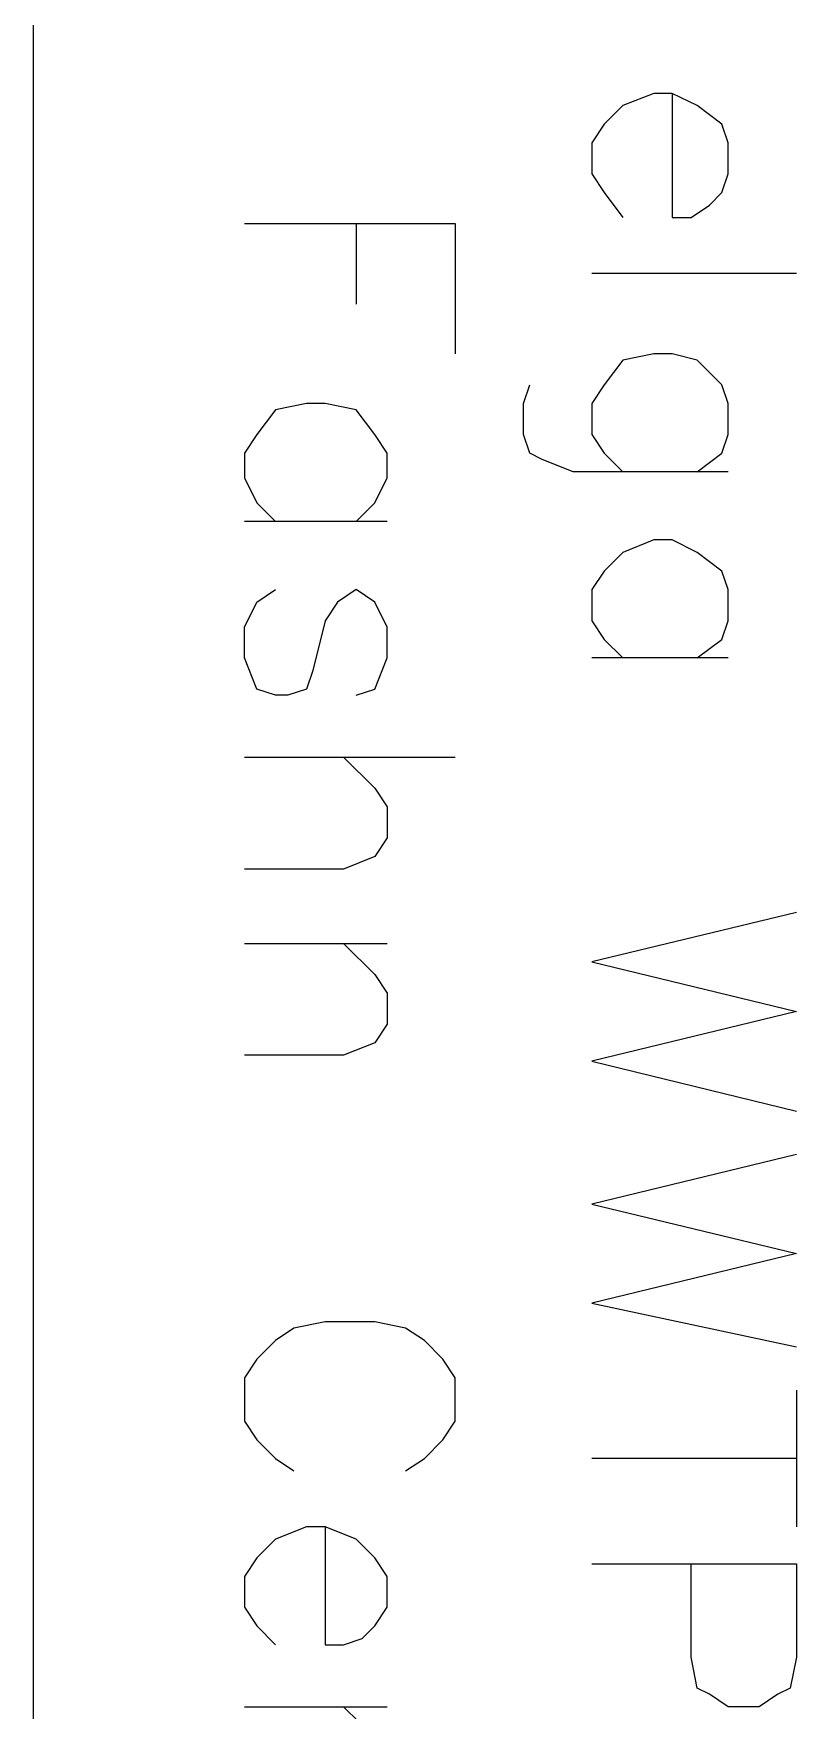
# Model space of a CAD drawing. Extents: x 0.2 to 11.6, y 0.3 to 16.2.
# Drawn here: x 1.3617 to 1.5667, y 2.1406 to 2.591 of the extents above; entities that cross this region are included whole.
import ezdxf

# ---------------------------------------------------------------- set-up
doc = ezdxf.new("R2010")
doc.units = 0
doc.header["$MEASUREMENT"] = 0

msp = doc.modelspace()

# ---------------------------------------------------------------- linework, layer by layer
at = {"color": 0}
for p, q in [((1.36165, 0.531685), (1.36165, 4.18001)), ((1.52832, 2.57497), (1.52001, 2.57167)), ((1.53331, 2.57497), (1.52832, 2.57497)), ((1.53331, 2.57497), (1.53331, 2.54167)), ((1.53999, 2.57167), (1.53331, 2.57497)), ((1.52001, 2.57167), (1.51497, 2.56668)), ((1.54665, 2.56668), (1.53999, 2.57167)), ((1.51497, 2.56668), (1.51167, 2.56168)), ((1.54833, 2.56168), (1.54665, 2.56668)), ((1.51167, 2.56168), (1.51167, 2.55333)), ((1.54833, 2.55333), (1.54833, 2.56168)), ((1.51167, 2.55333), (1.51497, 2.54833)), ((1.54665, 2.54833), (1.54833, 2.55333)), ((1.51497, 2.54833), (1.52001, 2.54167)), ((1.53836, 2.54167), (1.54335, 2.54497)), ((1.54335, 2.54497), (1.54665, 2.54833)), ((1.53331, 2.54167), (1.53836, 2.54167)), ((1.41835, 2.53999), (1.47499, 2.53999)), ((1.44835, 2.53999), (1.44835, 2.51833)), ((1.47499, 2.53999), (1.47499, 2.50499)), ((1.51167, 2.52669), (1.56668, 2.52669)), ((1.52832, 2.50499), (1.52001, 2.50331)), ((1.53331, 2.50499), (1.52832, 2.50499)), ((1.53999, 2.50331), (1.53331, 2.50499)), ((1.52001, 2.50331), (1.51497, 2.49669)), ((1.54665, 2.49669), (1.53999, 2.50331)), ((1.49333, 2.49164), (1.49501, 2.49669)), ((1.51497, 2.49669), (1.51167, 2.49164)), ((1.54833, 2.49164), (1.54665, 2.49669)), ((1.435, 2.49164), (1.42665, 2.49001)), ((1.44, 2.49164), (1.435, 2.49164)), ((1.44835, 2.49001), (1.44, 2.49164)), ((1.49333, 2.48335), (1.49333, 2.49164)), ((1.51167, 2.49164), (1.51167, 2.48335)), ((1.54833, 2.48335), (1.54833, 2.49164)), ((1.42665, 2.49001), (1.42165, 2.48335)), ((1.45335, 2.48335), (1.44835, 2.49001)), ((1.42165, 2.48335), (1.41835, 2.47835)), ((1.45665, 2.47835), (1.45335, 2.48335)), ((1.49501, 2.47835), (1.49333, 2.48335)), ((1.51167, 2.48335), (1.51497, 2.47835)), ((1.54665, 2.47835), (1.54833, 2.48335)), ((1.41835, 2.47835), (1.41835, 2.47168)), ((1.45665, 2.47168), (1.45665, 2.47835)), ((1.49832, 2.47667), (1.49501, 2.47835)), ((1.51497, 2.47835), (1.52001, 2.47331)), ((1.53999, 2.47331), (1.54665, 2.47835)), ((1.50667, 2.47331), (1.49832, 2.47667)), ((1.54833, 2.47331), (1.50667, 2.47331)), ((1.41835, 2.47168), (1.42165, 2.465)), ((1.45335, 2.465), (1.45665, 2.47168)), ((1.42165, 2.465), (1.42665, 2.46001)), ((1.44835, 2.46001), (1.45335, 2.465)), ((1.45665, 2.46001), (1.41835, 2.46001)), ((1.52832, 2.45503), (1.52001, 2.45167)), ((1.53331, 2.45503), (1.52832, 2.45503)), ((1.53999, 2.45167), (1.53331, 2.45503)), ((1.52001, 2.45167), (1.51497, 2.44667)), ((1.54665, 2.44667), (1.53999, 2.45167)), ((1.51497, 2.44667), (1.51167, 2.44168)), ((1.54833, 2.44168), (1.54665, 2.44667)), ((1.42165, 2.43832), (1.42665, 2.44168)), ((1.44835, 2.44168), (1.44336, 2.43832)), ((1.45335, 2.43832), (1.44835, 2.44168)), ((1.51167, 2.44168), (1.51167, 2.43332)), ((1.54833, 2.43332), (1.54833, 2.44168)), ((1.41835, 2.43164), (1.42165, 2.43832)), ((1.44336, 2.43832), (1.44, 2.43332)), ((1.45665, 2.43164), (1.45335, 2.43832)), ((1.44, 2.43332), (1.43668, 2.41997)), ((1.51167, 2.43332), (1.51497, 2.42833)), ((1.54665, 2.42833), (1.54833, 2.43332)), ((1.41835, 2.42333), (1.41835, 2.43164)), ((1.45665, 2.42333), (1.45665, 2.43164)), ((1.51497, 2.42833), (1.52001, 2.42333)), ((1.53999, 2.42333), (1.54665, 2.42833)), ((1.42165, 2.41499), (1.41835, 2.42333)), ((1.45335, 2.41499), (1.45665, 2.42333)), ((1.54833, 2.42333), (1.51167, 2.42333)), ((1.43668, 2.41997), (1.435, 2.41499)), ((1.42665, 2.41336), (1.42165, 2.41499)), ((1.435, 2.41499), (1.43001, 2.41336)), ((1.44835, 2.41336), (1.45335, 2.41499)), ((1.43001, 2.41336), (1.42665, 2.41336)), ((1.41835, 2.39665), (1.47499, 2.39665)), ((1.44499, 2.39665), (1.45335, 2.38835)), ((1.45335, 2.38835), (1.45665, 2.38336)), ((1.45665, 2.38336), (1.45665, 2.375)), ((1.45665, 2.375), (1.45335, 2.37001)), ((1.45335, 2.37001), (1.44499, 2.36664)), ((1.44499, 2.36664), (1.41835, 2.36664)), ((1.56668, 2.35499), (1.51167, 2.34169)), ((1.41835, 2.34668), (1.45665, 2.34668)), ((1.44499, 2.34668), (1.45335, 2.33832)), ((1.45335, 2.33832), (1.45665, 2.33333)), ((1.51167, 2.34169), (1.56668, 2.32835)), ((1.45665, 2.33333), (1.45665, 2.32497)), ((1.45665, 2.32497), (1.45335, 2.31999)), ((1.56668, 2.32835), (1.51167, 2.315)), ((1.45335, 2.31999), (1.44499, 2.31668)), ((1.44499, 2.31668), (1.41835, 2.31668)), ((1.51167, 2.315), (1.56668, 2.30165)), ((1.56668, 2.28999), (1.51167, 2.27664)), ((1.51167, 2.27664), (1.56668, 2.26335)), ((1.56668, 2.26335), (1.51167, 2.25)), ((1.51167, 2.25), (1.56668, 2.23833)), ((1.43164, 2.24333), (1.42665, 2.24001)), ((1.44, 2.24501), (1.43164, 2.24333)), ((1.45335, 2.24501), (1.44, 2.24501)), ((1.46164, 2.24333), (1.45335, 2.24501)), ((1.46669, 2.24001), (1.46164, 2.24333)), ((1.42665, 2.24001), (1.42165, 2.23497)), ((1.47168, 2.23497), (1.46669, 2.24001)), ((1.42165, 2.23497), (1.41835, 2.22999)), ((1.47499, 2.22999), (1.47168, 2.23497)), ((1.41835, 2.22999), (1.41835, 2.21832)), ((1.47499, 2.21832), (1.47499, 2.22999)), ((1.56668, 2.22667), (1.56668, 2.19)), ((1.41835, 2.21832), (1.42165, 2.21332)), ((1.47168, 2.21332), (1.47499, 2.21832)), ((1.42165, 2.21332), (1.42665, 2.20833)), ((1.46669, 2.20833), (1.47168, 2.21332)), ((1.42665, 2.20833), (1.43164, 2.20503)), ((1.46164, 2.20503), (1.46669, 2.20833)), ((1.56668, 2.20833), (1.51167, 2.20833)), ((1.435, 2.19), (1.42665, 2.18668)), ((1.44, 2.19), (1.435, 2.19)), ((1.44, 2.19), (1.44, 2.15831)), ((1.44835, 2.18668), (1.44, 2.19)), ((1.42665, 2.18668), (1.42165, 2.18164)), ((1.45335, 2.18164), (1.44835, 2.18668)), ((1.42165, 2.18164), (1.41835, 2.17665)), ((1.45665, 2.17665), (1.45335, 2.18164)), ((1.51167, 2.18001), (1.56668, 2.18001)), ((1.53836, 2.155), (1.53836, 2.18001)), ((1.56668, 2.18001), (1.56668, 2.155)), ((1.41835, 2.17665), (1.41835, 2.16835)), ((1.45665, 2.16835), (1.45665, 2.17665)), ((1.41835, 2.16835), (1.42165, 2.16336)), ((1.45335, 2.16336), (1.45665, 2.16835)), ((1.42165, 2.16336), (1.42665, 2.15831)), ((1.44997, 2.16), (1.45335, 2.16336)), ((1.44, 2.15831), (1.44499, 2.15831)), ((1.44499, 2.15831), (1.44997, 2.16)), ((1.53999, 2.14665), (1.53836, 2.155)), ((1.56668, 2.155), (1.565, 2.14665)), ((1.54335, 2.14501), (1.53999, 2.14665)), ((1.54833, 2.14165), (1.54335, 2.14501)), ((1.56168, 2.14501), (1.55664, 2.14165)), ((1.565, 2.14665), (1.56168, 2.14501)), ((1.41835, 2.14165), (1.45665, 2.14165)), ((1.44499, 2.14165), (1.45335, 2.13336)), ((1.55664, 2.14165), (1.54833, 2.14165))]:
    msp.add_line(p, q, dxfattribs=at)

doc.saveas('drawing.dxf')
